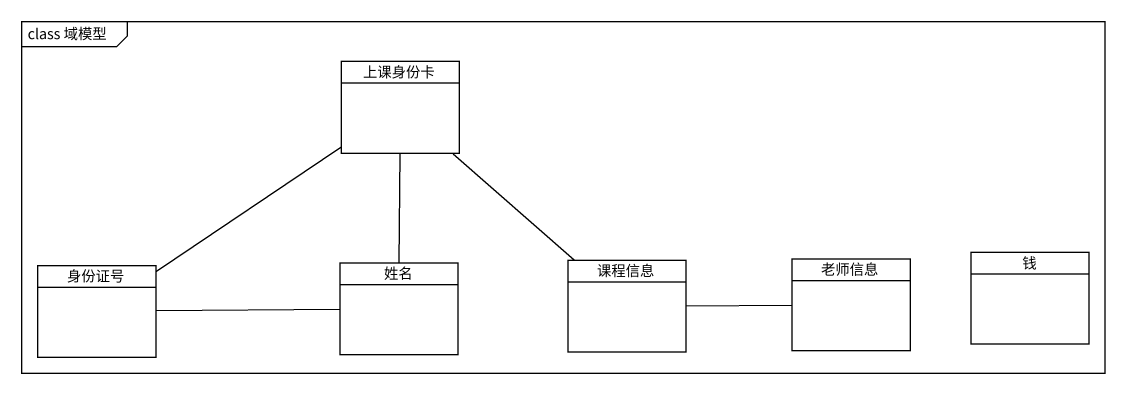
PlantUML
@startuml
mainframe class 域模型
hide circle
hide empty members
class 上课身份卡
class 身份证号
class 姓名
class 课程信息
class 老师信息
class 钱
上课身份卡 -- 身份证号
上课身份卡 -- 课程信息
姓名 -up- 上课身份卡
姓名 -left- 身份证号
课程信息 -right- 老师信息
@enduml
